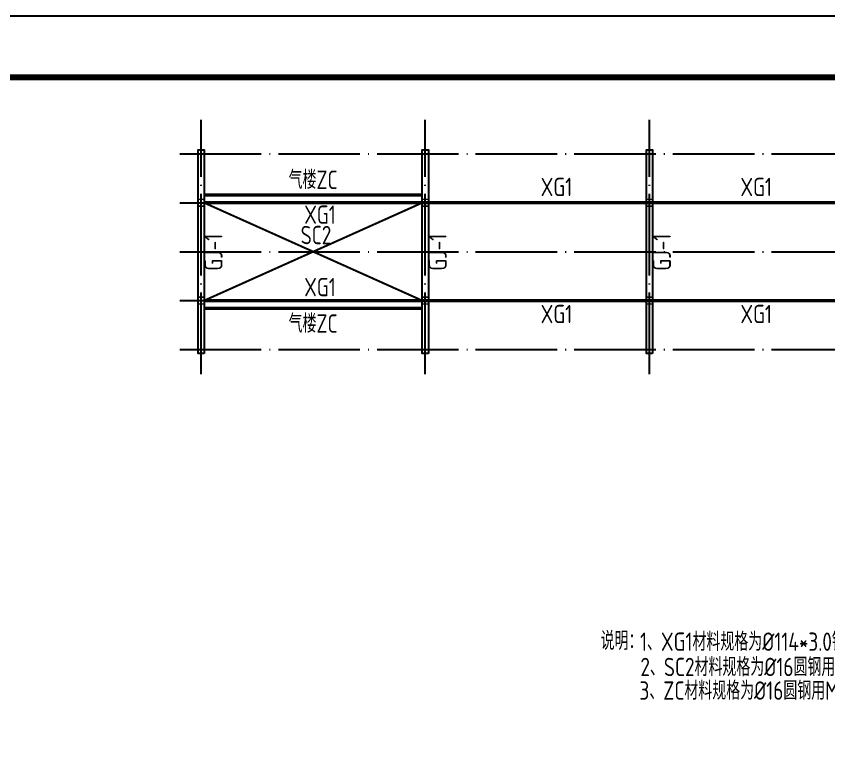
# Model space of a CAD drawing. Extents: x 9752569 to 9923256, y 1590558 to 2510207.
# Drawn here: x 9878127 to 9898060, y 2040808 to 2058633 of the extents above; entities that cross this region are included whole.
import ezdxf

# ---------------------------------------------------------------- set-up
doc = ezdxf.new("R2010")
doc.units = 0
doc.header["$LTSCALE"] = 1000
doc.header["$MEASUREMENT"] = 0
doc.linetypes.add('DOTE', pattern=[2.42, 2, -0.2, 0.02, -0.2])
for name, color, linetype in [('DOTE', 8, 'DOTE'), ('PUB_TEXT', 7, 'CONTINUOUS'), ('PUB_TITLE', 4, 'CONTINUOUS'), ('ZC', 6, 'CONTINUOUS'), ('屋面支撑', 1, 'CONTINUOUS'), ('柱', 2, 'CONTINUOUS'), ('梁', 4, 'CONTINUOUS'), ('系杆', 7, 'CONTINUOUS')]:
    doc.layers.add(name, color=color, linetype=linetype)
doc.styles.add('TSSD_DIMENSION', font='atssdeng.shx', dxfattribs={"width": 0.7, "bigfont": 'atssdchn.shx'})
doc.styles.add('TSSD_REIN', font='atssdeng.shx', dxfattribs={"width": 0.7, "bigfont": 'atssdchn.shx'})

msp = doc.modelspace()

# ---------------------------------------------------------------- hatches: boundary and pattern name
at = {"layer": '柱'}
for points in [[(9882737.5, 2054156.4), (9882587.5, 2054156.4), (9882587.5, 2054124.4), (9882650.5, 2054124.4), (9882650.5, 2053988.4), (9882587.5, 2053988.4), (9882587.5, 2053956.4), (9882737.5, 2053956.4), (9882737.5, 2053988.4), (9882674.5, 2053988.4), (9882674.5, 2054124.4), (9882737.5, 2054124.4)], [(9888237.5, 2054156.4), (9888087.5, 2054156.4), (9888087.5, 2054124.4), (9888150.5, 2054124.4), (9888150.5, 2053988.4), (9888087.5, 2053988.4), (9888087.5, 2053956.4), (9888237.5, 2053956.4), (9888237.5, 2053988.4), (9888174.5, 2053988.4), (9888174.5, 2054124.4), (9888237.5, 2054124.4)], [(9893737.5, 2054156.4), (9893587.5, 2054156.4), (9893587.5, 2054124.4), (9893650.5, 2054124.4), (9893650.5, 2053988.4), (9893587.5, 2053988.4), (9893587.5, 2053956.4), (9893737.5, 2053956.4), (9893737.5, 2053988.4), (9893674.5, 2053988.4), (9893674.5, 2054124.4), (9893737.5, 2054124.4)], [(9882737.5, 2051756.4), (9882587.5, 2051756.4), (9882587.5, 2051724.4), (9882650.5, 2051724.4), (9882650.5, 2051588.4), (9882587.5, 2051588.4), (9882587.5, 2051556.4), (9882737.5, 2051556.4), (9882737.5, 2051588.4), (9882674.5, 2051588.4), (9882674.5, 2051724.4), (9882737.5, 2051724.4)], [(9888237.5, 2051756.4), (9888087.5, 2051756.4), (9888087.5, 2051724.4), (9888150.5, 2051724.4), (9888150.5, 2051588.4), (9888087.5, 2051588.4), (9888087.5, 2051556.4), (9888237.5, 2051556.4), (9888237.5, 2051588.4), (9888174.5, 2051588.4), (9888174.5, 2051724.4), (9888237.5, 2051724.4)], [(9893737.5, 2051756.4), (9893587.5, 2051756.4), (9893587.5, 2051724.4), (9893650.5, 2051724.4), (9893650.5, 2051588.4), (9893587.5, 2051588.4), (9893587.5, 2051556.4), (9893737.5, 2051556.4), (9893737.5, 2051588.4), (9893674.5, 2051588.4), (9893674.5, 2051724.4), (9893737.5, 2051724.4)]]:
    msp.add_hatch(color=3, dxfattribs=at).paths.add_polyline_path(points)

# ---------------------------------------------------------------- linework, layer by layer
at = {"layer": 'DOTE'}
for p, q in [((9882662.5, 2049855), (9882662.5, 2056091)), ((9888162.5, 2049855), (9888162.5, 2056091)), ((9893662.5, 2049855), (9893662.5, 2056091)), ((9882137.5, 2055256.4), (9910687.5, 2055256.4)), ((9882137.5, 2054056.4), (9910687.5, 2054056.4)), ((9882137.5, 2052856.4), (9910687.5, 2052856.4)), ((9882137.5, 2051656.4), (9910687.5, 2051656.4)), ((9882137.5, 2050456.4), (9910687.5, 2050456.4))]:
    msp.add_line(p, q, dxfattribs=at)
at = {"layer": 'PUB_TITLE'}
msp.add_lwpolyline([(9811805.5, 1995632.6), (9923255.5, 1995632.6), (9923255.5, 2058632.6), (9811805.5, 2058632.6)], close=True, dxfattribs=at)
at = {"layer": 'PUB_TITLE', "const_width": 150}
msp.add_lwpolyline([(9815555.5, 1997132.6), (9921755.5, 1997132.6), (9921755.5, 2057132.6), (9815555.5, 2057132.6)], close=True, dxfattribs=at)
at = {"layer": 'ZC', "const_width": 80}
for points in [[(9882737.5, 2054248.5), (9888087.5, 2054248.5)], [(9882737.5, 2051464.2), (9888087.5, 2051464.2)]]:
    msp.add_lwpolyline(points, dxfattribs=at)
at = {"layer": '屋面支撑', "const_width": 50}
for points in [[(9888087.5, 2054056.4), (9882737.5, 2051656.4)], [(9882737.5, 2054056.4), (9888087.5, 2051656.4)]]:
    msp.add_lwpolyline(points, dxfattribs=at)
at = {"layer": '柱', "color": 3, "const_width": 5}
for points in [[(9882737.5, 2054156.4), (9882587.5, 2054156.4), (9882587.5, 2054124.4), (9882650.5, 2054124.4), (9882650.5, 2053988.4), (9882587.5, 2053988.4), (9882587.5, 2053956.4), (9882737.5, 2053956.4), (9882737.5, 2053988.4), (9882674.5, 2053988.4), (9882674.5, 2054124.4), (9882737.5, 2054124.4)], [(9888237.5, 2054156.4), (9888087.5, 2054156.4), (9888087.5, 2054124.4), (9888150.5, 2054124.4), (9888150.5, 2053988.4), (9888087.5, 2053988.4), (9888087.5, 2053956.4), (9888237.5, 2053956.4), (9888237.5, 2053988.4), (9888174.5, 2053988.4), (9888174.5, 2054124.4), (9888237.5, 2054124.4)], [(9893737.5, 2054156.4), (9893587.5, 2054156.4), (9893587.5, 2054124.4), (9893650.5, 2054124.4), (9893650.5, 2053988.4), (9893587.5, 2053988.4), (9893587.5, 2053956.4), (9893737.5, 2053956.4), (9893737.5, 2053988.4), (9893674.5, 2053988.4), (9893674.5, 2054124.4), (9893737.5, 2054124.4)], [(9882737.5, 2051756.4), (9882587.5, 2051756.4), (9882587.5, 2051724.4), (9882650.5, 2051724.4), (9882650.5, 2051588.4), (9882587.5, 2051588.4), (9882587.5, 2051556.4), (9882737.5, 2051556.4), (9882737.5, 2051588.4), (9882674.5, 2051588.4), (9882674.5, 2051724.4), (9882737.5, 2051724.4)], [(9888237.5, 2051756.4), (9888087.5, 2051756.4), (9888087.5, 2051724.4), (9888150.5, 2051724.4), (9888150.5, 2051588.4), (9888087.5, 2051588.4), (9888087.5, 2051556.4), (9888237.5, 2051556.4), (9888237.5, 2051588.4), (9888174.5, 2051588.4), (9888174.5, 2051724.4), (9888237.5, 2051724.4)], [(9893737.5, 2051756.4), (9893587.5, 2051756.4), (9893587.5, 2051724.4), (9893650.5, 2051724.4), (9893650.5, 2051588.4), (9893587.5, 2051588.4), (9893587.5, 2051556.4), (9893737.5, 2051556.4), (9893737.5, 2051588.4), (9893674.5, 2051588.4), (9893674.5, 2051724.4), (9893737.5, 2051724.4)]]:
    msp.add_lwpolyline(points, close=True, dxfattribs=at)
at = {"layer": '梁'}
for points in [[(9882737.5, 2050356.4), (9882587.5, 2050356.4), (9882587.5, 2055356.4), (9882737.5, 2055356.4)], [(9888237.5, 2050356.4), (9888087.5, 2050356.4), (9888087.5, 2055356.4), (9888237.5, 2055356.4)], [(9893737.5, 2050356.4), (9893587.5, 2050356.4), (9893587.5, 2055356.4), (9893737.5, 2055356.4)]]:
    msp.add_lwpolyline(points, close=True, dxfattribs=at)
at = {"layer": '系杆', "color": 3, "const_width": 80}
for points in [[(9882737.5, 2054056.4), (9910087.5, 2054056.4)], [(9882737.5, 2051656.4), (9910087.5, 2051656.4)]]:
    msp.add_lwpolyline(points, dxfattribs=at)

# ---------------------------------------------------------------- texts
at = {"layer": 'PUB_TEXT', "style": 'TSSD_DIMENSION', "width": 0.8}
for s, p in [('说明：', (9892463.3, 2043085.7)), ('1、XG1材料规格为%%C114*3.0钢管（Q235B）。', (9893429.7, 2043062.5)), ('2、SC2材料规格为%%C16圆钢用M18花篮螺栓张紧（Q235B）。', (9893439, 2042442.2)), ('3、ZC材料规格为%%C16圆钢用M18花篮螺栓张紧（Q235B）。', (9893416.5, 2041863))]:
    msp.add_text(s, height=450, dxfattribs=at).set_placement(p)
at = {"layer": 'ZC', "style": 'TSSD_REIN', "width": 0.8}
for p in [(9884808.1, 2054395.1), (9884808.1, 2050867.6)]:
    msp.add_text('气楼ZC', height=450, dxfattribs=at).set_placement(p)
at = {"layer": '屋面支撑', "style": 'TSSD_REIN', "width": 0.8}
msp.add_text('SC2', height=450, dxfattribs=at).set_placement((9885104.6, 2053039.4))
at = {"layer": '梁', "color": 2, "style": 'TSSD_REIN', "width": 0.8}
for p in [(9883187.4, 2052390.4), (9888687.4, 2052390.4), (9894187.4, 2052390.4)]:
    msp.add_text('GJ-1', height=450, rotation=90, dxfattribs=at).set_placement(p)
at = {"layer": '系杆', "color": 3, "style": 'TSSD_REIN', "width": 0.8}
for p in [(9890992.8, 2054219.3), (9895892.8, 2054219.3), (9885192.8, 2053539.1), (9885192.8, 2051762.3), (9890992.8, 2051101.8), (9895892.8, 2051101.8)]:
    msp.add_text('XG1', height=450, dxfattribs=at).set_placement(p)

doc.saveas('drawing.dxf')
